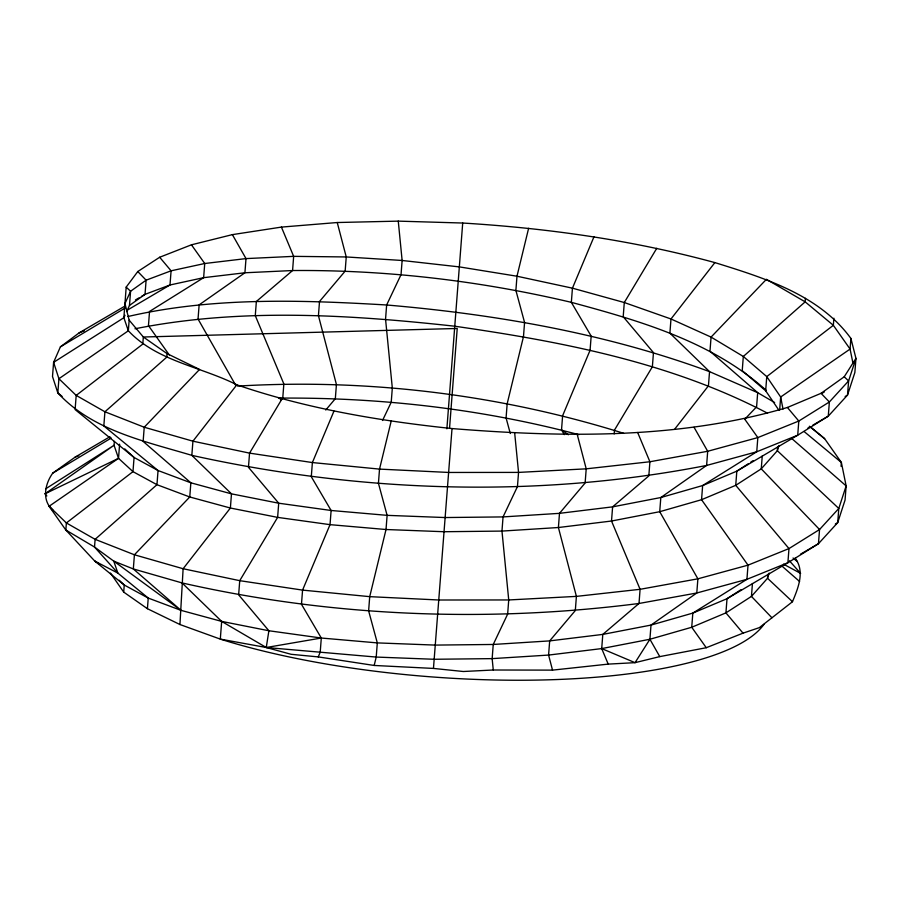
<?xml version="1.0" encoding="UTF-8"?>
<svg xmlns="http://www.w3.org/2000/svg" width="901" height="901" viewBox="0 0 901 901"><rect width="100%" height="100%" fill="white"/><g stroke="black" fill="none" stroke-linecap="round" stroke-linejoin="round"><path stroke-width="1.35" d="M124.642 306.272L79.097 332.897L60.39 346.874L53.598 362.348L52.506 376.517L57.822 392.892C92.229 430.419 144.982 441.332 191.834 455.354L231.478 493.849L230.386 508.029L183.117 568.734L179.941 624.528L220.306 639.113L266.257 647.504L291.102 654.295L318.244 656.908L374.174 665.456L433.46 668.429L463.305 671.504L493.275 670.006L552.527 670.13L608.198 664.116L635.047 662.663L659.769 656.615L706.26 647.718L743.021 633.155L759.363 627.625L792.486 601.722C798.106 588.06 805.156 571.651 795.178 558.136M462.709 223.031L398.265 221.128L337.244 222.524L281.416 227.097L232.379 234.632L191.451 244.813L159.668 257.258L137.785 271.528L126.185 287.126L124.957 303.558L129.158 320.159L143.338 337.008L142.786 344.092L76.191 395.404L75.11 409.572L134.069 457.471L158.047 470.525L190.854 482.812L231.478 493.849L278.713 503.209L331.118 510.484L387.115 515.349L445.015 517.546L503.051 516.915L559.487 513.345L612.612 506.858L660.816 497.532L702.645 485.549L736.827 471.155L797.712 435.206L828.278 416.161L847.514 395.089L854.858 372.53L855.95 358.361L850.904 338.438C819.122 294.773 764.194 277.936 714.876 262.596C632.581 240.15 547.774 228.223 462.709 223.031L446.873 428.808M433.46 668.429L452.02 428.561C379.13 420.902 306.329 408.626 236.828 384.806C200.912 366.628 156.932 361.2 128.347 330.78L123.865 317.726L124.957 303.558L130.577 291.248L146.108 280.188L171.089 270.807L204.73 263.509L246.007 258.598L293.658 256.357L346.243 256.954L402.128 260.479L459.634 266.933L516.983 276.224L572.439 288.174L624.292 302.533L670.986 318.977L711.069 337.098L743.314 356.469L766.762 376.607L780.66 397.003L783.014 409.099M114.348 441.411L114.055 445.274L118.527 458.327L132.976 471.64L156.965 484.693L189.762 496.98L230.386 508.029L277.621 517.377L330.025 524.652L386.022 529.518L443.923 531.725L501.97 531.083L558.406 527.524L611.52 521.026L659.723 511.7L701.552 499.717L735.734 485.324L761.255 468.858L777.338 450.714L778.982 445.545M126.681 311.577L129.485 305.428L130.577 291.248L126.185 287.126M810.022 426.511L824.629 438.674L841.365 462.45L846.14 485.909L845.048 500.078L837.705 522.636L818.457 543.708L787.891 562.753L727.017 598.703L692.824 613.097L651.006 625.08L602.803 634.405L549.678 640.893L493.241 644.463L435.194 645.093L377.305 642.897L321.297 638.032L268.892 630.756L221.669 621.397L181.033 610.36L148.237 598.073L124.248 585.019L94.774 561.075L65.841 530.036L49.105 506.272L118.527 458.327L119.619 444.159M129.158 320.159L128.347 330.78L58.914 378.724L57.822 392.892L62.09 396.429M179.941 624.528L147.415 608.704L123.707 592.103L124.248 585.019L119.214 580.233M147.415 608.704L148.237 598.073L117.885 573.115L94.515 547.042L65.841 530.036L66.381 522.952L132.976 471.64L134.069 457.471L124.777 448.912M449.565 427.986L457.224 328.471L143.338 337.008L167.045 353.597L166.775 357.145L104.921 411.78L103.829 425.948L158.047 470.525L156.965 484.693L95.112 539.327L94.515 547.042L181.033 610.36L133.325 568.948L113.751 561.132L117.885 573.115L94.774 561.075L99.223 563.947M167.045 353.597L199.571 369.433L144.228 427.232L143.135 441.4L190.854 482.812L189.762 496.98L134.418 554.779L133.325 568.948L182.025 582.913L221.669 621.397L220.306 639.113A333.212 93.524 4.4 0 0 763.98 624.314M280.639 399.886L282.756 398.084L283.849 383.916L255.276 315.632L256.368 301.463L292.577 270.537C386.349 269.737 480.098 280.785 571.347 302.342C640.025 320.88 712.072 341.592 766.087 390.257M333.956 411.126L312.388 462.562L311.295 476.73L331.118 510.484L330.025 524.652L302.567 590.11L301.475 604.278L321.297 638.032L320.215 652.2L318.244 656.908M564.308 434.642L561.526 429.89L562.618 415.721L590.076 350.264L591.169 336.096L571.347 302.342L572.439 288.174L594.007 236.738M614.178 433.944L614.482 430.081L652.369 366.786L653.462 352.618L623.199 316.701L624.292 302.533L656.773 248.282M608.198 664.116L601.71 648.585L602.803 634.405L639 603.479L696.788 592.993L746.929 579.32L787.891 562.753L788.983 548.585L735.734 485.324L736.827 471.155L748.427 463.666M221.669 621.397L266.257 647.504L376.213 657.066L434.102 659.273L492.149 658.631L548.585 655.072L601.71 648.585L635.047 662.663L649.914 639.26L651.006 625.08L696.788 592.993L697.881 578.825L659.723 511.7L660.816 497.532L706.609 465.445L756.739 451.773L797.712 435.206L798.804 421.037L787.395 407.477C678.87 439.406 563.756 437.503 452.02 428.561M778.791 410.045L765.67 390.786L766.762 376.607L833.346 325.306L833.898 318.211M752.436 583.521L751.445 596.406L771.932 617.771M762.246 455.974L761.255 468.858L819.55 529.529L818.457 543.708L800.482 554.216M779.669 409.887L780.66 397.003L850.082 349.07L850.904 338.438M767.821 574.399L767.517 578.262L751.445 596.406L725.924 612.871L691.731 627.265L649.914 639.26L601.71 648.585M777.631 446.851L777.338 450.714L838.797 508.468L837.705 522.636L835.317 524.067M805.449 298.299L805.167 301.846L743.314 356.469L742.233 370.649L765.67 390.786M841.061 466.313L841.365 462.45L804.075 431.511M791.855 438.607L846.14 485.909L838.797 508.468L819.55 529.529L788.983 548.585L748.021 565.152L697.881 578.825L640.093 589.31L576.403 596.383L508.727 599.953L439.136 600.01L369.714 596.653L302.567 590.11L239.734 580.672L183.117 568.734L134.418 554.779L95.112 539.327L66.381 522.952L49.105 506.272L52.911 510.315C41.581 500.37 44.825 484.152 52.742 473.126L75.143 457.134L109.978 436.703M391.18 421.15L379.524 469.106L378.431 483.274L387.115 515.349L386.022 529.518L369.714 596.653L368.622 610.833L377.305 642.897L376.213 657.066L374.174 665.456M528.628 228.268L516.983 276.224L515.89 290.392L524.573 322.457L523.481 336.636L507.162 403.772L506.08 417.94L510.293 433.505M769.161 573.092L767.517 578.262L792.486 601.722M124.991 315.26L123.865 317.726L53.598 362.348L58.914 378.724L76.191 395.404L104.921 411.78L144.228 427.232L192.927 441.186L249.554 453.124L312.388 462.562L379.524 469.106L448.946 472.462L518.548 472.406L586.213 468.835L649.903 461.751L707.69 451.277L757.831 437.593L798.804 421.037L829.37 401.981L848.607 380.92L855.95 358.361L844.214 376.787L821.036 393.32L787.395 407.477M382.52 420.508L391.225 402.206L392.318 388.027L385.549 319.168L386.642 304.988L401.035 274.659L402.128 260.479L398.265 221.128M282.024 398.873L249.554 453.124L248.462 467.292L278.713 503.209L277.621 517.377L239.734 580.672L238.641 594.84L268.892 630.756L266.257 647.504L321.297 638.032M236.828 384.806L192.927 441.186L191.834 455.354C360.265 492.577 537.007 498.625 706.609 465.445L707.69 451.277L694.063 427.299M714.876 262.596L670.986 318.977L669.893 333.145L709.538 371.64L757.685 392.678L774.646 402.544M674.917 428.865L708.445 385.808L709.538 371.64C605.945 333.449 496.338 314.381 386.642 304.988C300.529 299.92 212.591 297.026 127.976 316.51M325.757 410.023L335.33 398.681L336.422 384.513L318.425 315.643L319.517 301.475L345.151 271.133L346.243 256.954L337.244 222.524M744.947 419.021L756.592 406.858L757.685 392.678L709.977 351.277L711.069 337.098L766.413 279.31L805.167 301.846L833.346 325.306L850.082 349.07L852.999 363.407M129.485 305.428L145.027 294.357L169.996 284.986L203.637 277.677L244.914 272.778L292.577 270.537L293.658 256.357L281.416 227.097M46.852 495.944L45.05 493.793L114.055 445.274L45.669 488.826M750.747 462.168L753.067 460.67M740.937 589.727L727.017 598.703L725.924 612.871L743.021 633.155M822.061 393.354L824.404 391.867M60.39 346.874L124.721 308.288M52.742 473.126L111.307 437.999M845.138 396.519L847.514 395.089L848.607 380.92L844.214 376.787M127.018 310.349L169.996 284.986L171.089 270.807L159.668 257.258M135.432 299.965L139.024 297.859M141.423 296.463L145.027 294.357L146.108 280.188L137.785 271.528M807.893 428.065L810.292 426.669M812.691 425.261L828.278 416.161L829.37 401.981L821.036 393.32M45.05 493.793L118.527 458.327M280.222 399.289L282.756 398.084C382.429 397.589 482.429 409.077 578.814 434.676M79.097 332.897L84.311 330.813M75.143 457.134L78.77 455.737M134.97 328.786C240.128 307.815 348.698 314.607 454.6 326.196C561.728 341.614 670.862 362.45 767.494 413.199M237.594 386.09C367.574 378.431 499.3 394.39 623.56 433.28M278.555 398.287L282.756 398.084M182.025 582.913C331.467 616.825 487.092 622.884 639 603.479L640.093 589.31L611.52 521.026L612.612 506.858L648.821 475.931L649.903 461.751L637.66 432.491M783.487 564.161L800.64 573.396L789.411 560.794M561.526 429.89L568.385 434.744M809.346 426.263L824.629 438.674M793.049 558.023L797.284 561.537M781.978 566.11L799.604 581.494M744.553 418.909L757.831 437.593L756.739 451.773L702.645 485.549L701.552 499.717L748.021 565.152L746.929 579.32L692.824 613.097L691.731 627.265L706.26 647.718M191.451 244.813L204.73 263.509L203.637 277.677L149.532 311.453L148.451 325.621L169.275 354.949M110.463 573.07L123.707 592.103M232.379 234.632L246.007 258.598L244.914 272.778L199.132 304.865L198.04 319.033L235.499 384.93M649.914 639.26L659.769 656.615M577.214 434.406L586.213 468.835L585.121 483.004L559.487 513.345L558.406 527.524L576.403 596.383L575.311 610.551L549.678 640.893L548.585 655.072L552.527 670.13M514.685 433.054L518.548 472.406L517.456 486.574L503.051 516.915L501.97 531.083L508.727 599.953L507.646 614.122L493.241 644.463L492.149 658.631L493.275 670.006"/></g></svg>
